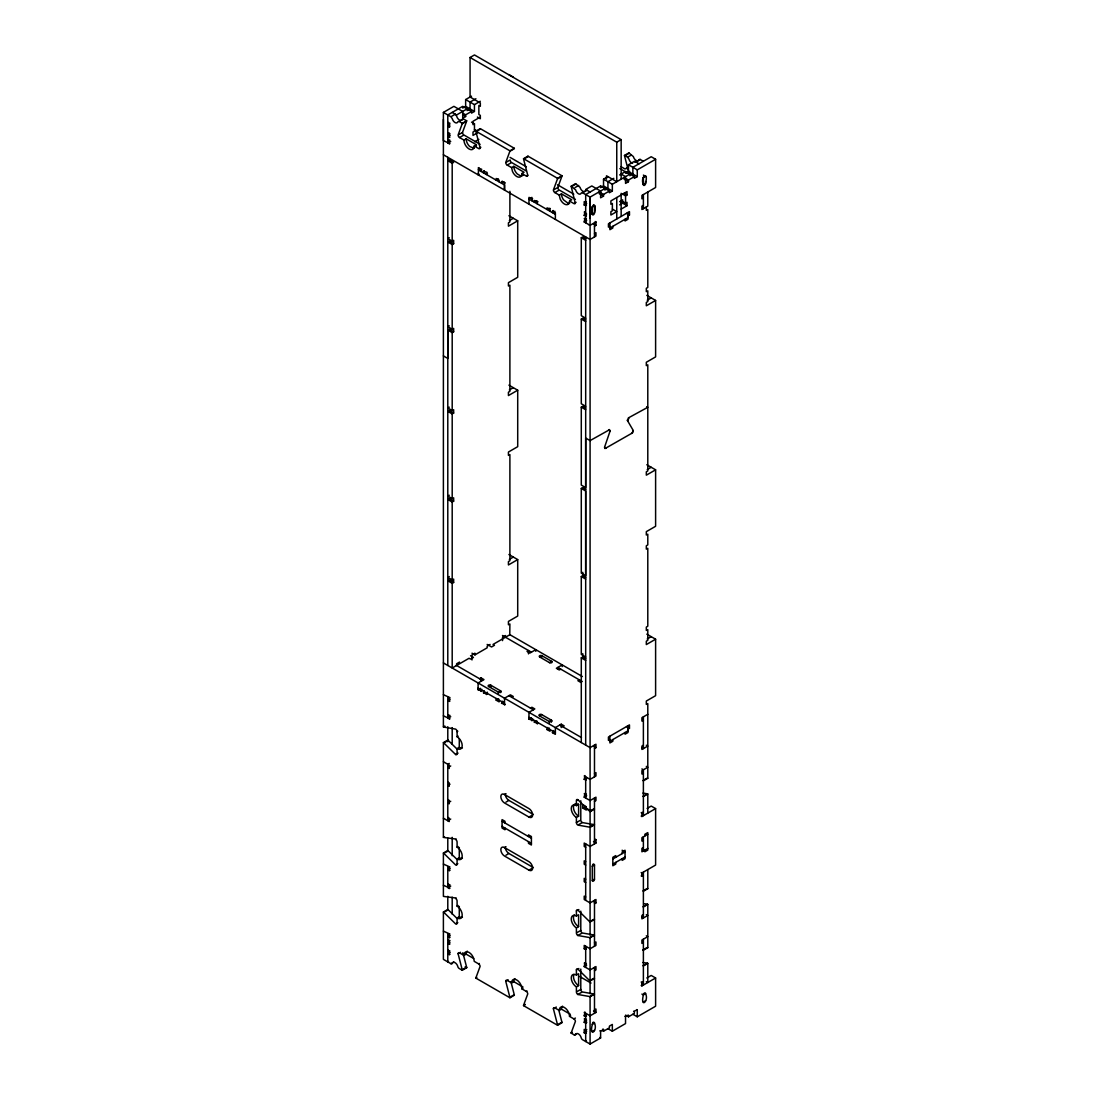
<?xml version="1.0" encoding="UTF-8"?>
<svg xmlns="http://www.w3.org/2000/svg" width="1099" height="1099" viewBox="0 0 1099 1099"><rect width="100%" height="100%" fill="white"/><g stroke="black" fill="none" stroke-linecap="round" stroke-linejoin="round"><path stroke-width="1.5" d="M457.06 749.092L448.213 740.396A2.074 1.195 60 0 0 447.788 740.08L443.392 742.622A2.074 1.195 60 0 1 443.817 742.938L455.618 754.518A2.074 1.195 60 0 0 457.088 753.68L457.088 748.598A7.267 4.19 60 0 0 462.212 745.63A7.267 4.19 60 0 0 457.088 736.742L457.088 731.659A2.074 1.195 60 0 0 455.618 729.118L443.817 727.071A2.074 1.195 60 0 1 443.392 726.906L443.392 119.475M590.081 825.569L590.081 197.106L605 188.492L605 190.196M592.279 207.134L594.49 205.856L594.49 212.918L592.279 214.181C588.707 206.337 597.938 199.111 594.463 213.165A1.552 0.893 -60 0 1 592.306 214.401L592.292 212.368M645.58 181.472L645.566 183.657A1.552 0.893 -60 0 1 643.41 184.907L643.382 182.86M643.382 184.687C639.742 177.131 648.946 169.507 645.58 183.409L643.382 184.687L643.382 177.42M609.217 429.517L610.096 431.028L604.546 447.224L605.109 448.516L632.488 432.896L633.326 430.602L627.213 420.148L627.776 420.821M463.957 140.095L466.155 138.831L476.417 144.752L474.219 146.03L473.353 148.818A7.267 4.19 60 0 1 467.597 147.87A7.267 4.19 60 0 1 463.957 140.081L459.547 137.554A2.074 1.195 60 0 1 458.091 135.012L462.212 123.775A2.074 1.195 60 0 0 462.281 123.322L466.677 120.78L463.146 118.816L462.198 119.324A4.149 2.404 60 0 1 459.437 119.983A4.149 2.404 60 0 1 456.662 116.123L455.288 114.2L451.62 116.315M458.819 134.586L462.487 132.471L466.622 121.233A2.074 1.195 60 0 0 466.677 120.78M474.219 146.03L478.628 148.571A2.074 1.195 60 0 0 480.084 147.719L475.936 131.564A2.019 1.168 60 0 1 475.894 131.179L480.29 128.638L514.332 148.283L509.922 150.824A2.074 1.195 60 0 1 509.867 151.277L505.732 162.528A2.074 1.195 60 0 0 507.202 165.07L511.598 167.611L512.464 171.403A7.253 4.19 60 0 0 518.233 177.104A7.253 4.19 60 0 0 521.874 173.532L524.072 172.268L513.81 166.334L511.598 167.611M527.012 175.648L527.74 175.222L523.605 159.218A2.074 1.195 60 0 1 523.55 158.696L527.946 156.154L561.987 175.799L557.578 178.34A2.074 1.195 60 0 1 557.523 178.794L553.388 190.031A2.074 1.195 60 0 0 554.858 192.572L559.254 195.114L560.119 198.905A7.253 4.19 60 0 0 565.889 204.62A7.253 4.19 60 0 0 569.529 201.035L571.727 199.771L561.452 193.85L559.254 195.114M554.116 189.619L557.784 187.489L561.919 176.252A2.074 1.195 60 0 0 561.987 175.799M510.966 981.902L514.263 994.705A2.074 1.195 60 0 1 514.332 995.227L509.936 997.768L475.894 978.124A2.074 1.195 60 0 1 475.963 977.67L480.084 966.433A2.074 1.195 60 0 0 478.628 963.892L474.219 961.35A7.267 4.19 60 0 0 469.094 952.448A7.267 4.19 60 0 0 463.957 955.416L459.547 952.874A2.074 1.195 60 0 0 458.091 953.726L462.212 969.744A2.074 1.195 60 0 1 462.281 970.266L466.677 967.724A2.074 1.195 60 0 0 466.622 967.202L462.871 952.682M558.828 1010.215L561.919 1022.221A2.074 1.195 60 0 1 561.987 1022.743L557.578 1025.285L523.55 1005.64A2.074 1.195 60 0 1 523.605 1005.187L527.74 993.936A2.074 1.195 60 0 0 526.27 991.394L521.874 988.853A7.267 4.19 60 0 0 516.736 979.965A7.267 4.19 60 0 0 511.598 982.932L507.202 980.39A2.074 1.195 60 0 0 505.732 981.242L509.867 997.246A2.074 1.195 60 0 1 509.936 997.768M602.431 1030.574L603.53 1031.205L603.53 1029.516L600.603 1031.205L600.603 1037.978L590.081 1044.05L582.594 1039.723A2.074 1.195 60 0 1 581.206 1037.799A4.149 2.39 60 0 0 578.445 1033.939A4.149 2.39 60 0 0 575.67 1034.599A2.074 1.195 60 0 1 574.296 1034.928L571.205 1033.142A2.074 1.195 60 0 1 571.26 1032.703L575.395 1021.452A2.074 1.195 60 0 0 573.925 1018.91L569.529 1016.369A7.267 4.19 60 0 0 564.391 1007.481A7.267 4.19 60 0 0 559.254 1010.434L554.858 1007.907A2.074 1.195 60 0 0 553.388 1008.745L557.523 1024.763A2.074 1.195 60 0 1 557.578 1025.285M585.602 190.567L586.99 190.237M628.916 418.224L627.763 420.464L628.367 417.908L647.792 407.289L647.792 364.799L646.322 365.651L646.322 362.258L655.608 356.9L655.608 300.439L646.803 295.356M477.392 117.057L480.332 118.747L480.332 115.368L478.862 114.516L478.862 105.49L480.332 106.328L480.332 102.949L470.07 97.014L470.07 57.491L474.466 54.95L621.155 139.642L621.155 179.164M449.986 143.612L443.392 140.645L443.392 112.414L453.901 106.342L462.706 111.425L462.706 118.197L465.646 116.508L465.646 114.818L471.512 111.425L471.512 113.115L474.438 111.425L474.438 104.652L465.646 99.569L465.646 106.342L474.438 111.425M465.646 99.569L471.512 96.176M475.908 98.718L470.042 102.111L470.042 108.883L467.102 110.573M462.706 108.032L465.646 106.342M467.102 108.883L456.593 114.955L452.197 112.414M474.438 104.652L480.304 101.259M448.529 122.442L447.788 122.854L449.986 123.28M449.986 124.984L447.788 126.248L449.986 126.673M443.392 112.414L450.892 116.741L452.266 118.665A4.149 2.404 60 0 0 455.027 122.525A4.149 2.404 60 0 0 457.802 121.865L462.858 119.42M462.212 123.775L465.88 121.646M448.887 132.677L447.788 133.309L449.986 133.735M480.332 117.057L472.996 121.288L472.996 124.682L474.466 123.83L474.466 131.179L472.996 132.017L472.996 135.411L477.392 132.869M450.233 135.287L447.788 136.688L449.986 137.114M448.529 139.381L447.788 139.793L449.986 140.219M450.727 141.496L447.788 143.186L447.788 114.955L462.706 106.342L471.512 111.425M459.547 137.554L463.215 135.438M476.691 131.276L479.631 129.586M474.754 141.744L478.862 139.367M452.197 163.229L453.653 162.377L449.257 159.836L447.788 160.688L452.197 163.229L452.197 241.148L453.653 240.296L453.653 243.69L452.197 244.541L447.788 242L447.788 157.308M479.356 148.145L480.826 147.293M479.205 174.164L478.106 174.81L478.848 167.611M509.867 151.277L513.535 149.162M478.106 168.023L481.774 169.301M481.774 170.991L481.046 171.417L481.046 169.727M484.219 172.406L483.491 172.831L484.219 170.716M483.491 171.142L487.159 172.406M506.474 162.102L510.142 159.987A2.074 1.195 60 0 0 511.598 162.528L526.27 170.991M487.516 173.889L486.417 174.521L486.417 172.831M507.202 165.07L510.87 162.954M524.347 158.792L528.015 156.676A2.074 1.195 60 0 1 527.946 156.154M498.397 178.903L496.198 180.167L496.198 178.478L499.138 180.167L499.138 181.857M504.029 181.857L501.584 183.272L502.312 181.156M501.584 181.582L505.252 182.846M449.257 237.755L447.788 238.607L452.197 241.148M470.07 57.491L616.759 142.183L621.155 139.642M557.523 178.794L561.191 176.678M531.902 197.394L528.962 199.084L555.366 214.332M528.962 204.167L528.962 197.394L532.63 198.658M532.63 200.348L531.902 200.774L531.902 199.084M536.793 200.774L534.348 202.189L534.348 200.499L538.002 201.763M554.858 192.572L558.526 190.457M509.332 220.583L513.315 218.289M569.529 201.048L573.925 203.59A2.074 1.195 60 0 0 575.285 203.301L571.26 186.72A2.116 1.223 60 0 1 571.205 186.198L575.601 183.657L580.08 187.38A4.149 2.404 60 0 0 582.401 190.938A4.149 2.404 60 0 0 585.19 191.226M628.697 171.966L624.562 155.948A2.116 1.223 60 0 1 624.493 155.426L628.903 152.885L633.381 156.608A4.149 2.404 60 0 0 636.142 160.454A4.149 2.404 60 0 0 638.904 159.795L639.852 159.286L643.382 161.251M571.988 186.294L575.656 184.179A2.116 1.223 60 0 1 575.601 183.657M625.29 155.522L628.23 153.833M575.024 187.572L578.692 185.443M624.493 155.426L627.598 157.212L631.252 155.096M582.346 676.531L509.771 634.631L509.895 623.971L508.425 624.809L508.425 621.43L517.711 616.058L517.711 559.597L508.425 564.968L508.425 561.575L509.895 560.724L509.895 454.574L508.425 455.426L508.425 452.032L517.711 446.675L517.711 390.214L508.425 395.571L508.425 392.192L509.895 391.34L509.895 285.19L508.425 286.042L508.425 282.649L517.711 277.291L517.711 220.817L508.425 226.188L508.425 222.795L509.895 221.957L509.895 191.281M603.53 179.178L612.335 184.261L612.335 191.034L603.53 185.951L603.53 179.178L607.939 176.637M643.382 197.957L641.912 198.795L641.912 195.416L655.608 187.503L655.608 159.273L637.269 169.864L637.269 176.637L628.477 171.554L628.477 164.781L634.576 161.251L638.986 163.792M571.192 186.198L575.67 189.921A4.149 2.404 60 0 0 578.445 193.767A4.149 2.404 60 0 0 581.206 193.108L586.262 190.663M636.623 161.58L640.291 159.465M554.885 211.228L552.44 212.629L553.168 210.513M612.335 191.034L609.396 192.737L609.396 191.034L600.603 185.951L585.685 194.564L582.594 192.778M613.805 178.326L607.939 181.72L607.939 188.492M619.671 174.947L625.537 171.554L634.343 176.637L634.343 178.326L637.269 176.637M603.53 185.951L600.603 187.654L600.603 185.951M628.477 171.554L625.537 173.257L625.537 171.554M574.653 203.164L576.123 202.312M619.891 168.587L627.227 172.818L629.672 171.403M612.335 184.261L629.933 174.095L629.933 175.799M586.413 202.051L584.215 201.625L584.215 205.018L586.413 205.431M584.215 205.018L586.66 203.603M599.134 191.885L603.53 194.427L609.396 191.034M624.067 177.488L628.477 180.03L634.343 176.637M603.53 194.427L603.53 196.117L600.603 197.806L600.603 191.034L591.798 185.951L585.685 189.481L590.081 192.023M628.477 180.03L628.477 181.72L625.537 183.409L625.537 176.637L621.141 174.095M643.382 177.626L645.58 176.362L643.382 175.084M586.413 215.885L584.215 215.459L584.956 211.64M584.215 215.459L586.66 214.044M594.49 226.188L595.96 225.336L595.96 221.957L590.081 225.336L584.215 221.957L584.956 218.138M622.625 194.125L625.565 195.828L627.021 194.976L627.021 191.583L610.893 200.911L610.893 204.29L612.363 203.452L612.363 210.788L610.893 211.64L610.893 215.019L616.759 211.64L612.363 209.098M586.413 218.989L584.215 218.564M584.215 221.957L586.66 220.542M619.685 204.854L622.625 203.164L622.625 199.771M621.155 200.622L625.565 203.164L627.021 202.312L627.021 205.705L621.155 209.098M585.685 318.215L581.289 315.674L581.289 237.755L582.745 236.917L585.685 238.607M594.49 233.524L595.96 232.672L595.96 236.065L590.081 239.458L443.392 154.767M643.382 205.293L641.912 206.145L641.912 209.524L647.778 206.145L647.778 192.023M609.904 226.325L608.434 227.163L608.434 223.784L629.466 211.64L629.466 215.033L627.996 215.871M609.89 228.015L627.982 217.575M449.257 325.84L447.788 326.691L452.197 329.233L453.653 328.381L453.653 331.774L452.197 332.612L447.788 330.085L447.788 665.472M447.788 330.085L449.257 329.233L453.653 331.774M585.685 406.3L581.289 403.759L581.289 319.067L582.745 318.215L585.685 319.919M449.257 407.152L447.788 407.99L452.197 410.531L453.653 409.693L453.653 413.073L452.197 413.925L447.788 411.383L449.257 410.531L453.653 413.073M647.229 300.192L651.212 297.898M655.608 300.439L646.322 305.797L646.322 302.417L647.792 301.566L647.792 290.837L646.322 291.688L646.322 288.295L647.792 287.443L647.792 209.524L646.322 210.376L646.322 206.983M509.332 389.966L513.315 387.672M585.685 236.917L585.685 487.613L581.289 485.071L581.289 407.152L582.745 406.3L585.685 407.99M449.257 495.237L447.788 496.075L452.197 498.616L453.653 497.778L453.653 501.158L452.197 502.009L447.788 499.468L449.257 498.616L453.653 501.158M609.533 429.723L590.081 440.603L585.685 438.061L585.685 575.684L581.289 573.156L581.289 488.451L582.745 487.613L585.685 489.302M449.257 576.535L447.788 577.387L452.197 579.929L453.653 579.077L453.653 582.47L452.197 583.308L447.788 580.767L449.257 579.929L453.653 582.47M647.229 469.575L651.212 467.281M642.97 780.51A2.074 1.195 60 0 0 643.382 780.826L647.792 778.284L647.792 703.58L646.322 704.432L646.322 701.038L655.608 695.681L655.608 639.206L646.322 644.577L646.322 641.184L647.792 640.346L647.792 629.617L646.322 630.455L646.322 627.076L647.792 626.224L647.792 548.305L646.322 549.157L646.322 545.763L647.792 544.925L647.792 534.196L646.322 535.034L646.322 531.655L655.608 526.284L655.608 469.822L646.322 475.18L646.322 471.801L647.792 470.949L647.792 407.289L646.679 406.657M509.332 559.364L513.315 557.056M585.685 656.996L581.289 654.454L581.289 576.535L582.745 575.684L585.685 577.387M459.533 662.079L456.593 663.769L456.593 665.472M490.085 644.44L487.159 646.13L487.159 647.819L474.933 654.88L471.993 653.191M509.895 634.7L493.025 644.44L494.495 645.278L491.555 646.981L487.159 644.44M479.576 678.742L481.046 677.891L483.972 679.58L478.106 682.974L478.106 689.746L481.774 691.01M443.392 694.692L449.999 697.645M450.233 699.198L447.788 700.613L449.999 701.038M478.106 689.746L480.551 688.331M481.774 689.32L481.046 691.436M490.827 686.93L490.827 685.226A1.552 0.893 0 0 0 488.629 685.226A1.552 0.893 0 0 0 488.629 686.504L490.827 685.226L500.608 690.873L500.608 692.576M539.719 656.996L541.917 655.732L551.698 661.378A1.552 0.893 0 0 1 551.698 662.642A1.552 0.893 0 0 1 549.5 662.642L539.719 656.996A1.552 0.893 0 0 1 539.719 655.732A1.552 0.893 0 0 1 541.917 655.732L541.917 656.996M484.219 690.735L483.491 692.851L487.159 694.128M483.491 692.851L484.219 692.425M487.516 692.219L486.417 692.851L486.417 694.541M447.788 715.009L449.999 715.435M450.727 716.713L447.788 718.403L447.788 697.233M443.392 715.861L449.999 718.828M549.5 662.642L551.698 661.378M443.392 726.906L444.861 726.054M443.817 727.071L444.546 726.645M496.198 698.497L496.198 700.187L498.644 698.785M502.312 701.176L501.584 703.291L505.252 704.569M501.584 703.291L504.029 701.89M511.846 697.37L513.315 696.519L510.376 694.829L504.51 698.222L504.51 704.995M560.751 669.14L559.281 669.978L556.341 668.288L562.207 664.909L562.207 666.598M581.289 742.539L581.289 657.848L582.745 656.996L585.685 658.686M457.088 731.659L457.816 731.233M444.546 742.512L448.213 740.396M457.088 736.742L458.187 736.11M457.088 748.598L459.286 747.32A7.267 4.19 60 0 0 462.432 747.897M647.229 638.972L651.212 636.664M530.432 708.099L531.902 707.248L534.828 708.937L528.962 712.331L528.962 719.103L532.63 720.381M579.324 679.869L577.868 680.707L580.794 682.41M455.618 754.518L458.063 753.117M449.257 763.434L447.788 764.272L447.788 820.747L450.727 819.043M528.962 719.103L531.408 717.688M450.727 765.976L447.788 767.665L449.257 768.517L449.257 765.124L443.392 761.731M532.63 718.677L531.902 720.807M539.472 715.861L541.683 714.584L551.451 720.23A1.552 0.893 0 0 1 551.451 721.507A1.552 0.893 0 0 1 549.253 721.507L539.472 715.861A1.552 0.893 0 0 1 539.472 714.584A1.552 0.893 0 0 1 541.683 714.584M534.348 720.518L534.348 722.208L536.793 720.807M534.348 722.208L538.015 723.485M547.783 727.428L547.055 729.557L549.995 731.247L549.995 729.557M449.999 784.178L447.788 785.455L449.257 786.293L449.257 782.914L447.788 782.062M547.055 729.557L549.5 728.142M562.702 726.727L564.172 725.876L561.232 724.186L555.366 727.579L555.366 734.352L552.44 732.662L553.168 730.547M552.44 732.662L554.885 731.247M450.727 801.267L447.788 802.957L449.257 803.795L449.257 800.415L447.788 799.564M531.902 815.376L528.962 817.065L504.51 802.957A5.193 2.995 60 0 1 500.842 796.596A5.193 2.995 60 0 1 504.51 794.481L505.98 793.643M647.792 714.309L641.912 717.688L641.912 721.081L643.382 720.23M594.49 748.46L595.96 747.622L595.96 744.229L590.081 747.622L443.392 662.931M609.904 739.572L608.434 740.41L608.434 737.031L629.466 724.887L629.466 728.28L627.996 729.118M443.392 742.622L443.392 837.314L444.491 836.682M609.89 741.262L627.982 730.821M505.98 802.105L508.919 800.415L533.358 814.524M443.392 837.314A2.074 1.195 60 0 0 443.817 837.479L456.346 839.1M456.346 898.075L443.817 896.454A2.074 1.195 60 0 1 443.392 896.289L443.392 853.03L447.788 850.502A2.074 1.195 60 0 1 448.213 850.805L457.06 859.5M443.392 853.03A2.074 1.195 60 0 1 443.817 853.346L447.485 851.23M443.817 853.346L455.618 864.94A2.074 1.195 60 0 0 457.088 864.089L457.088 859.006A7.267 4.19 60 0 0 462.212 856.039A7.267 4.19 60 0 0 457.088 847.15L458.187 846.518M586.413 779.809L584.215 779.383L584.956 775.564M584.215 779.383L586.66 777.968M594.49 773.449L595.96 772.611L595.96 775.99L590.081 779.383L584.215 775.99M643.382 745.218L641.912 746.07L641.912 749.449L647.792 746.07L646.322 745.218M457.088 859.006L459.286 857.742A7.267 4.19 60 0 0 462.432 858.305M443.392 864.075L449.999 867.042M456.346 864.515L457.816 863.663M450.233 868.595L447.788 870.01L449.999 870.422M594.49 801.405L595.96 800.553L595.96 797.16L590.081 800.553L584.215 797.16L584.956 793.354M586.413 794.206L584.215 793.78M577.126 800.113L577.868 799.687L589.668 811.282A2.074 1.195 60 0 0 590.081 811.598L594.49 809.056A2.074 1.195 60 0 1 594.064 808.74L591.619 810.155M584.215 797.16L586.66 795.758M576.398 817.477A7.267 4.19 60 0 1 571.26 808.589A7.267 4.19 60 0 1 576.398 805.622L578.596 804.358L578.596 816.214L576.398 817.477L576.398 822.56A2.074 1.195 60 0 0 577.868 825.102L589.668 827.149A2.074 1.195 60 0 1 590.081 827.313L594.49 824.772A2.074 1.195 60 0 0 594.064 824.607L582.264 822.56L578.596 824.676M531.902 868.457L528.962 870.147L504.51 856.025A5.193 2.995 60 0 1 500.842 849.678A5.193 2.995 60 0 1 504.51 847.563L505.98 846.711M448.529 883.981L447.788 884.407L449.999 884.832M643.382 773.174L641.912 774.012L641.912 770.633L647.792 767.239L646.322 766.388M586.179 806.625L583.239 808.314L586.179 810.018L587.635 809.166M450.727 886.096L447.788 887.786L447.788 866.616M505.98 855.187L508.919 853.483L533.358 867.606M443.392 885.245L449.999 888.212M590.397 810.856L591.138 810.43M643.698 780.084L645.896 778.82M646.638 778.394L647.366 777.968A2.074 1.195 60 0 0 647.792 778.284M576.398 822.56L580.066 820.445M589.668 827.149L593.336 825.033M646.638 794.261L642.97 796.377A2.074 1.195 60 0 1 643.382 796.541L647.792 794L647.792 813.123M462.281 970.266L459.19 968.48A2.074 1.195 60 0 1 457.802 966.543A4.149 2.39 60 0 0 455.041 962.697A4.149 2.39 60 0 0 452.266 963.356A2.074 1.195 60 0 1 450.892 963.686L443.392 959.358L443.392 912.019L447.788 909.477A2.074 1.195 60 0 1 448.213 909.78L457.06 918.476M443.392 912.019A2.074 1.195 60 0 1 443.817 912.321L447.485 910.206M443.817 912.321L455.618 923.916A2.074 1.195 60 0 0 457.088 923.064L457.088 917.981A7.267 4.19 60 0 0 462.212 915.014A7.267 4.19 60 0 0 457.088 906.126L458.187 905.494M457.088 917.981L459.286 916.717A7.267 4.19 60 0 0 462.432 917.28M647.105 808.424L651.212 806.062L655.608 808.603L655.608 865.064L641.912 872.963L641.184 872.551M594.49 840.501L595.96 839.65L595.96 843.043L590.081 846.436L584.215 843.043L584.215 846.436L585.685 847.274M641.184 812.697L643.382 812.271M456.346 923.49L457.816 922.638M641.184 816.076L641.912 816.502L655.608 808.603M443.392 931.128L449.999 934.095M450.233 935.647L447.788 937.049L449.999 937.474M448.529 939.741L447.788 940.153L449.999 940.579M449.999 942.283L447.788 943.546L449.999 943.972M592.292 866.328L594.49 865.064L594.49 879.173A1.552 0.893 -60 0 1 593.391 881.082A1.552 0.893 -60 0 1 592.292 880.45L592.292 866.328A1.552 0.893 -60 0 1 593.391 864.432A1.552 0.893 -60 0 1 594.49 865.064L593.02 864.212M647.792 834.292L641.912 837.685L641.912 841.065L643.382 840.213M448.529 950.182L447.788 950.608L449.999 951.033M450.233 952.586L447.788 953.987L449.999 954.413M612.83 858.992L625.043 851.931L622.116 850.241M612.83 864.075L625.043 857.014M458.091 953.726L460.536 952.311M643.382 847.563L641.912 848.401L641.912 851.794L647.792 848.401M448.529 961.474L447.788 961.9L447.788 933.669M592.292 880.45L594.49 879.173M463.957 955.416L466.155 954.152A7.267 4.19 60 0 1 467.24 951.13M450.892 963.686L453.818 961.996M462.954 969.318L466.622 967.202M478.628 963.892L479.356 963.466M580.794 911.167L580.794 930.427A2.074 1.195 60 0 0 582.264 932.969L594.064 935.015A2.074 1.195 60 0 1 594.49 935.194L590.081 937.735A2.074 1.195 60 0 0 589.668 937.557L577.868 935.51A2.074 1.195 60 0 1 576.398 932.969L576.398 927.886A7.267 4.19 60 0 1 571.26 918.998A7.267 4.19 60 0 1 576.398 916.03L576.398 910.947L578.843 909.546M594.49 903.735L595.96 902.897L595.96 899.504L590.081 902.897L584.215 899.504L584.215 896.111L585.685 896.963M641.184 875.93L643.382 875.505L642.283 874.873M576.398 916.03L578.596 914.766L578.596 926.622L576.398 927.886M475.963 977.67L476.691 977.245M475.894 978.124L476.636 977.698M590.397 921.264L593.336 919.575M646.638 888.803L642.97 890.918A2.074 1.195 60 0 0 643.382 891.234L647.792 888.693L647.792 869.584M577.126 932.543L580.794 930.427M577.868 935.51L581.522 933.394M505.732 981.242L508.178 979.827M590.397 937.131L594.064 935.015M643.698 906.359L647.366 904.243A2.074 1.195 60 0 1 647.792 904.422L647.792 947.668L643.382 950.209A2.074 1.195 60 0 1 643.066 949.989M511.598 982.932L513.81 981.654A7.267 4.19 60 0 1 514.882 978.646M647.792 904.422L643.382 906.963A2.074 1.195 60 0 0 642.97 906.785M594.49 942.846L595.96 941.994L595.96 945.387L590.081 948.767L584.215 945.387L584.215 948.767L586.66 947.352M643.382 914.615L641.912 915.453L641.912 918.846L647.792 915.453L646.322 914.615M586.413 949.193L584.215 948.767M521.874 988.853L522.973 988.221M510.595 996.834L514.263 994.705M526.27 991.394L527.012 990.982M594.49 970.788L595.96 969.936L595.96 966.557L590.081 969.936L584.215 966.557L584.956 962.738M586.413 963.589L584.215 963.164M580.794 969.084L580.794 989.402A2.074 1.195 60 0 0 582.264 991.944L594.064 993.991A2.074 1.195 60 0 1 594.49 994.169L590.081 996.711A2.074 1.195 60 0 0 589.668 996.532L577.868 994.485A2.074 1.195 60 0 1 576.398 991.944L576.398 986.875A7.267 4.19 60 0 1 571.26 977.973A7.267 4.19 60 0 1 576.398 975.005L576.398 969.922L578.843 968.521M584.215 966.557L586.66 965.142M523.605 1005.187L525.075 1004.335M576.398 975.005L578.596 973.741L578.596 985.597L576.398 986.875M523.55 1005.64L525.02 1004.788M643.382 942.557L641.912 943.409L641.912 940.016L647.792 936.636L646.322 935.785M576.398 969.936A2.074 1.195 60 0 1 577.868 969.084L589.668 980.665L593.336 978.55M642.97 949.893L646.638 947.778M577.126 991.532L580.794 989.402M577.868 994.485L581.522 992.37M553.388 1008.745L556.328 1007.055M559.254 1010.434L561.452 1009.17A7.267 4.19 60 0 1 562.537 1006.148M590.397 996.106L594.064 993.991M643.698 965.334L647.366 963.219A2.074 1.195 60 0 1 647.792 963.397L647.792 982.506L646.322 981.654M647.792 963.397L643.382 965.939A2.074 1.195 60 0 0 642.97 965.76M569.529 1016.369L570.628 1015.737M558.251 1024.337L561.919 1022.221M586.413 1016.245L584.215 1015.819L584.956 1012.014M573.925 1018.91L575.395 1018.059M646.803 977.986L651.212 975.445L655.608 977.986L655.608 1006.217L637.269 1016.809L632.873 1014.267M584.215 1015.819L586.66 1014.404M594.49 1009.885L595.96 1009.047L595.96 1012.426L590.081 1015.819L584.215 1012.426M641.184 982.08L643.382 981.654M586.784 1022.523L585.685 1023.155L584.215 1022.317L584.956 1018.498M641.184 985.473L641.912 985.899L655.608 977.986M586.413 1019.35L584.215 1018.924M584.215 1022.317L586.66 1020.902M571.26 1032.703L571.988 1032.277M571.205 1033.142L571.933 1032.717M574.296 1034.928L576.494 1033.664M592.292 1024.433L594.49 1023.155A1.552 0.893 -60 0 0 593.391 1022.523A1.552 0.893 -60 0 0 592.292 1024.433C588.927 1038.335 598.131 1030.725 594.49 1023.155L593.02 1022.317M645.58 993.661C649.221 1001.216 640.03 1008.827 643.382 994.925A1.552 0.893 -60 0 1 644.481 993.029A1.552 0.893 -60 0 1 645.58 993.661L643.382 994.925L641.912 994.087M586.784 1029.584L585.685 1030.216L584.215 1029.365L584.215 1032.758L586.413 1033.184M584.215 1032.758L586.66 1031.343M592.292 1031.48L594.49 1030.216M643.382 1001.986L645.58 1000.722M624.809 1016.383L628.477 1015.119L628.477 1016.809L625.537 1015.119M633.601 1011.3L637.269 1010.036L637.269 1016.809M586.413 1041.083L585.685 1041.509L585.685 1013.278M603.53 1031.205L609.396 1027.812L609.396 1026.123L612.335 1024.433L612.335 1031.205L607.939 1028.664M628.477 1016.809L634.343 1013.415L634.343 1011.726M612.335 1031.205L625.537 1023.581L625.537 1016.809M634.714 162.006L635.895 162.006M604.546 447.224L606.002 448.351M631.87 433.418L633.326 430.602M610.096 431.028L608.654 429.888M474.301 148.324L469.699 146.51A7.253 4.19 60 0 1 466.155 138.831M642.942 793.066L647.366 793.835A2.074 1.195 60 0 1 647.792 794M644.412 903.735L647.366 904.243M642.942 962.449L647.366 963.219M508.919 74.581L513.315 77.122M655.608 159.273L651.212 156.731L632.873 167.323L632.873 174.095M628.477 164.781L637.269 169.864M620.921 166.636L625.029 168.999L627.227 167.735A7.24 4.176 60 0 1 627.131 168.834M624.067 179.178L628.477 181.72M624.095 193.287L627.021 194.976M619.685 201.474L627.021 205.705M462.706 113.115L465.646 114.818M462.706 114.818L465.646 116.508M599.134 193.575L603.53 196.117M471.526 122.14L474.466 123.83M626.526 213.33L629.466 215.033M474.466 129.476L477.392 131.179M459.19 121.536L462.281 123.322M475.894 131.179L509.922 150.824M523.55 158.696L557.578 178.34M593.391 205.018L594.49 205.65M510.073 157.377L526.366 166.787M557.481 184.756L573.788 194.166M480.084 144.326L463.957 135.012A2.074 1.195 60 0 1 462.487 132.471M575.395 199.345L559.254 190.031A2.074 1.195 60 0 1 557.784 187.489M521.874 173.532L526.27 176.074A2.074 1.195 60 0 0 527.74 175.236M584.215 212.066L585.685 212.918M595.218 221.531L595.96 221.957M593.515 223.921L595.96 225.336M552.44 210.939L555.366 212.629L555.366 219.415M478.106 169.727L504.51 184.962L504.51 190.045L504.51 183.272M581.289 237.755L585.685 240.296M508.919 215.747L517.711 220.817M453.653 243.69L449.257 241.148L447.788 242L447.788 358.453L443.392 355.911M581.289 319.067L585.685 321.609M581.289 407.152L585.685 409.693M508.919 385.131L517.711 390.214M646.803 464.74L655.608 469.822M581.289 488.451L585.685 490.992L585.685 745.081M581.289 576.535L585.685 579.077M508.919 554.514L517.711 559.597M646.803 634.137L655.608 639.206M581.289 657.848L585.685 660.389M502.477 635.497L531.408 652.202M582.264 681.559L557.811 667.45L557.811 669.14M626.526 726.576L629.466 728.28M641.912 747.76L643.382 748.611L643.382 716.85M470.537 655.732L473.463 657.422L470.537 659.112L469.067 658.274L452.197 668.013L452.197 583.308M641.912 768.929L643.382 769.781L643.382 815.664M456.47 665.403L482.516 680.432M508.919 695.681L533.358 709.789M559.776 725.038L581.467 737.566M593.515 746.207L595.96 747.622M488.629 686.504L498.397 692.15A1.552 0.893 0 0 0 500.608 692.15A1.552 0.893 0 0 0 500.608 690.873L498.397 692.15L498.397 693.414M478.106 688.056L504.51 703.291M528.962 717.413L555.366 732.662M496.198 700.187L499.138 701.89L499.138 700.187M591.399 811.337L585.685 808.04L585.685 806.336L582.745 804.647L582.745 808.04M595.218 839.238L595.96 839.65M593.515 841.628L595.96 843.043M504.51 794.481L528.962 808.603A5.193 2.995 60 0 1 532.63 814.95A5.193 2.995 60 0 1 528.962 817.065M585.685 861.671L584.215 860.833L584.215 864.212L585.685 865.064M502.064 821.31L531.408 838.249M502.064 826.393L531.408 843.331M585.685 879.173L584.215 878.335L584.215 881.714L585.685 882.566M641.912 917.157L643.382 917.995L643.382 872.125M504.51 847.563L528.962 861.671A5.193 2.995 60 0 1 532.63 868.031A5.193 2.995 60 0 1 528.962 870.147M447.788 817.354L449.257 818.206L449.257 821.585L443.392 818.206M593.515 901.482L595.96 902.897M641.912 984.196L643.382 985.047L643.382 939.164M579.681 976.503L591.028 983.056M636.541 1009.61L637.269 1010.036M593.515 1011.025L595.96 1012.426M602.802 1029.09L603.53 1029.516M599.862 1030.78L600.603 1031.205M466.155 954.152L473.683 958.493M513.81 981.654L522.932 986.929M561.452 1009.17L570.354 1014.308M599.724 1037.47L600.603 1037.978M465.138 966.832L466.677 967.724M588.982 224.704L590.081 225.336M627.598 157.212L628.971 159.149A4.149 2.404 60 0 0 632.612 163.353M604.835 448.241L604.876 448.406M480.359 129.16L480.332 129.023A2.019 1.168 60 0 1 480.29 128.638M644.852 835.982L644.852 834.292L647.792 832.602L647.792 850.104L644.852 851.794L644.852 850.104M643.382 194.564L643.382 208.686M643.382 836.834L643.382 850.942M641.912 813.123L641.912 816.502M641.912 872.963L641.912 876.356M641.912 982.506L641.912 985.899M627.982 212.492L627.996 219.264L625.056 220.954L625.056 219.264M627.982 725.738L627.996 732.511L625.056 734.201L625.056 732.511M625.565 195.828L625.565 203.164M622.13 853.621L622.13 851.931L625.056 850.241L625.056 858.704L622.13 860.393L622.13 858.704M621.155 193.287L621.155 216.434M616.759 142.183L616.759 181.706L606.483 175.785L606.483 179.164M616.759 197.518L616.759 218.976M615.77 857.289L615.77 855.599L612.83 857.289L612.83 865.765L615.77 864.075L615.77 862.372M612.83 226.325L612.83 228.015L609.904 229.705L609.89 222.932M612.83 739.572L612.83 741.262L609.904 742.951L609.89 736.193M594.49 222.795L594.49 236.917M594.49 745.081L594.49 776.842M594.49 798.011L594.49 843.895M594.49 900.356L594.49 946.225M594.49 967.408L594.49 1013.278M592.292 206.914L592.279 214.181M590.081 218.275L590.081 197.106L585.685 194.564L585.685 222.795M590.081 827.313L590.081 935.29M590.081 937.735L590.081 993.743M590.081 996.711L590.081 1044.05M585.685 776.842L585.685 798.011M585.685 843.895L585.685 900.356M585.685 946.225L585.685 967.408M582.745 572.304L582.745 575.684M582.745 653.603L582.745 656.996M580.794 800.759L580.794 820.019A2.074 1.195 60 0 0 582.264 822.56M576.398 805.622L576.398 800.539A2.074 1.195 60 0 1 577.868 799.687M561.232 724.186L561.232 727.579M551.451 721.933L551.451 720.23L549.253 721.507L549.253 722.771M549.995 211.228L549.995 209.524L547.055 207.835L547.055 209.524L549.253 208.261A1.552 0.893 0 0 0 550.352 208.522M537.274 202.189L537.274 203.878M537.274 722.208L537.274 723.911M535.804 651.35L535.804 649.66L529.938 653.04L527.012 651.35L528.468 650.512L528.468 653.891M528.468 836.545L528.468 834.855L531.408 836.545L531.408 845.021L528.468 843.331L528.468 841.628M505.499 637.241L505.499 635.538L502.559 637.241L502.559 640.621M505.004 823L505.004 821.31L502.064 819.607L502.064 828.083L505.004 829.772L505.004 828.083M481.046 677.891L481.046 681.284M474.933 654.88L474.933 653.191L471.993 654.88L471.993 659.963M459.286 738.624L459.286 747.32M459.286 847.466L459.286 857.742M459.286 906.441L459.286 916.717M457.088 847.15L457.088 842.068A2.074 1.195 60 0 0 455.618 839.526M457.088 906.126L457.088 901.043A2.074 1.195 60 0 0 455.618 898.501M452.197 244.541L452.197 329.233M452.197 332.612L452.197 410.531M452.197 413.925L452.197 498.616M452.197 502.009L452.197 579.929M452.197 727.593L452.197 744.284M452.197 837.328L452.197 855.681M452.197 897.141L452.197 914.134M449.257 123.706L449.257 127.099M449.257 134.147L449.257 137.54M449.257 140.645L449.257 144.038M449.257 698.071L449.257 701.464M449.257 715.861L449.257 719.254M449.257 867.468L449.257 870.848M449.257 885.245L449.257 888.638M449.257 934.507L449.257 937.9M449.257 941.005L449.257 944.398M449.257 951.446L449.257 954.839M447.788 726.727L447.788 741.743M447.788 838.125L447.788 851.478M447.788 896.303L447.788 909.903M647.792 888.693A2.074 1.195 60 0 1 647.366 888.377M647.792 947.668A2.074 1.195 60 0 1 647.366 947.352M523.097 175.181A7.253 4.19 60 0 1 520.528 175.854L517.354 174.027A7.253 4.19 60 0 1 513.81 166.347M514.332 148.283A2.074 1.195 60 0 1 514.263 148.736M476.417 144.752A7.253 4.19 60 0 1 476.155 146.442M569.612 203.356A7.253 4.19 60 0 1 568.183 203.37L563.567 199.867A7.253 4.19 60 0 1 561.465 193.864M508.919 853.483A5.193 2.995 60 0 1 505.252 847.137M508.919 800.415A5.193 2.995 60 0 1 505.252 794.055M578.596 816.214A7.267 4.19 60 0 1 573.733 809.4A7.267 4.19 60 0 1 575.436 803.781M577.744 803.946A7.267 4.19 60 0 1 578.596 804.358M589.668 980.665A2.074 1.195 60 0 0 590.081 980.981L594.49 978.44A2.074 1.195 60 0 1 594.174 978.22M576.398 910.947A2.074 1.195 60 0 1 577.868 910.109L589.668 921.69A2.074 1.195 60 0 0 590.081 922.006L594.49 919.465A2.074 1.195 60 0 1 594.174 919.245M578.596 985.597A7.267 4.19 60 0 1 573.898 974.579M578.596 926.622A7.267 4.19 60 0 1 574.076 920.907A7.267 4.19 60 0 1 574.296 914.972M628.958 153.407A2.116 1.223 60 0 1 628.903 152.885M628.257 172.914A2.074 1.195 60 0 1 627.227 172.818"/></g></svg>
